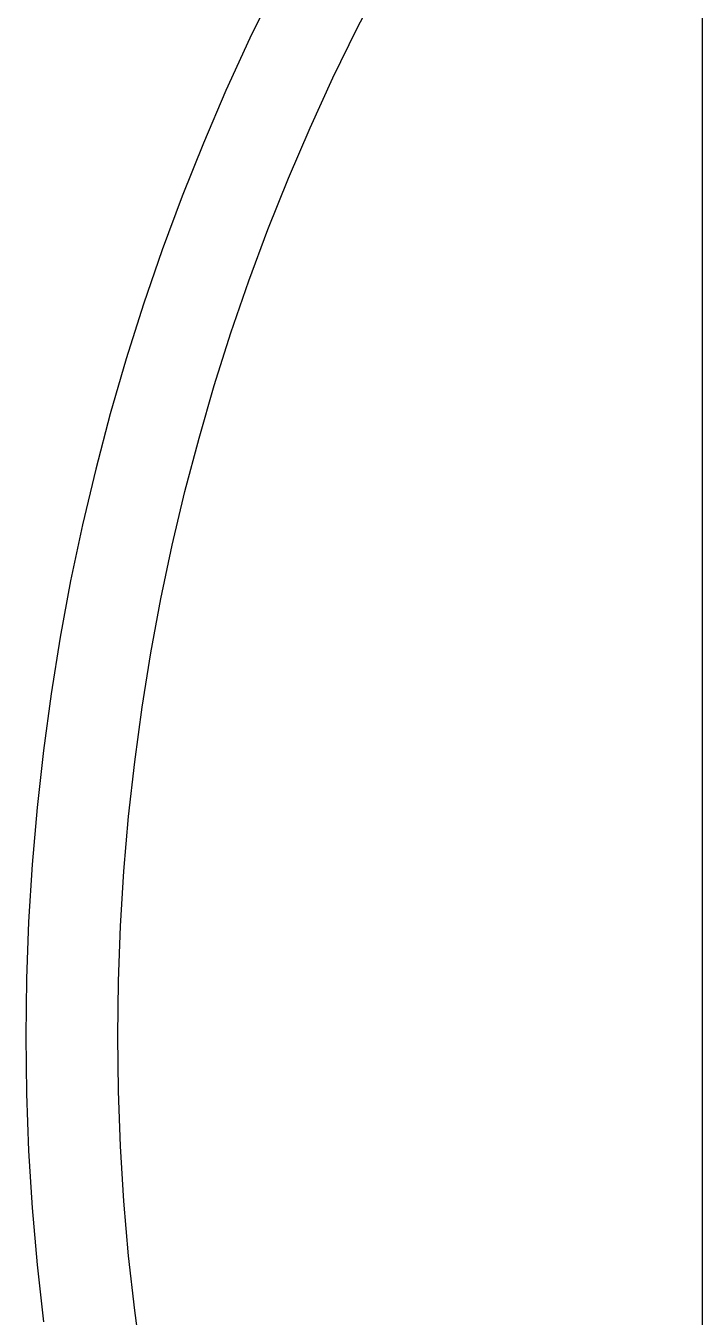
# Model space of a CAD drawing. Extents: x -16 to 86, y -16 to 86.
# Drawn here: x -15.7 to -1, y 28.9 to 56.95 of the extents above; entities that cross this region are included whole.
import ezdxf

# ---------------------------------------------------------------- set-up
doc = ezdxf.new("R2010")
doc.units = 0

msp = doc.modelspace()

# ---------------------------------------------------------------- linework, layer by layer
for p, q in [((-1, 67.7957), (-1, 2.2043)), ((-10.2865, 57.7953), (-10.8322, 56.677)), ((-8.50002, 56.8961), (-7.94955, 57.957)), ((-10.8322, 56.677), (-11.3504, 55.5457)), ((-9.02428, 55.8219), (-8.50002, 56.8961)), ((-9.522, 54.7352), (-9.02428, 55.8219)), ((-11.3504, 55.5457), (-11.8407, 54.402)), ((-9.99292, 53.6367), (-9.522, 54.7352)), ((-11.8407, 54.402), (-12.3027, 53.2467)), ((-10.4367, 52.5269), (-9.99292, 53.6367)), ((-12.3027, 53.2467), (-12.7363, 52.0803)), ((-10.8532, 51.4065), (-10.4367, 52.5269)), ((-12.7363, 52.0803), (-13.1411, 50.9037)), ((-11.242, 50.2763), (-10.8532, 51.4065)), ((-13.1411, 50.9037), (-13.5169, 49.7174)), ((-11.603, 49.1369), (-11.242, 50.2763)), ((-13.5169, 49.7174), (-13.8634, 48.5223)), ((-11.9359, 47.9889), (-11.603, 49.1369)), ((-13.8634, 48.5223), (-14.1806, 47.3191)), ((-12.2405, 46.8331), (-11.9359, 47.9889)), ((-14.1806, 47.3191), (-14.4681, 46.1084)), ((-12.5167, 45.6702), (-12.2405, 46.8331)), ((-14.4681, 46.1084), (-14.7258, 44.8911)), ((-12.7642, 44.5009), (-12.5167, 45.6702)), ((-14.7258, 44.8911), (-14.9536, 43.6678)), ((-12.983, 43.3258), (-12.7642, 44.5009)), ((-14.9536, 43.6678), (-15.1512, 42.4392)), ((-13.1729, 42.1458), (-12.983, 43.3258)), ((-15.1512, 42.4392), (-15.3187, 41.2062)), ((-13.3337, 40.9614), (-13.1729, 42.1458)), ((-15.3187, 41.2062), (-15.4559, 39.9695)), ((-13.4655, 39.7734), (-13.3337, 40.9614)), ((-15.4559, 39.9695), (-15.5626, 38.7297)), ((-13.568, 38.5826), (-13.4655, 39.7734)), ((-15.5626, 38.7297), (-15.6389, 37.4877)), ((-13.6413, 37.3896), (-13.568, 38.5826)), ((-15.6389, 37.4877), (-15.6847, 36.2442)), ((-13.6853, 36.1951), (-13.6413, 37.3896)), ((-15.6847, 36.2442), (-15.7, 35)), ((-13.7, 35), (-13.6853, 36.1951)), ((-15.7, 35), (-15.6847, 33.7558)), ((-13.6853, 33.8048), (-13.7, 35)), ((-15.6847, 33.7558), (-15.6389, 32.5123)), ((-13.6413, 32.6104), (-13.6853, 33.8048)), ((-13.568, 31.4174), (-13.6413, 32.6104)), ((-15.6389, 32.5123), (-15.5626, 31.2703)), ((-13.4655, 30.2266), (-13.568, 31.4174)), ((-15.5626, 31.2703), (-15.4559, 30.0305)), ((-15.4559, 30.0305), (-15.3187, 28.7938)), ((-13.3337, 29.0386), (-13.4655, 30.2266)), ((-13.1729, 27.8542), (-13.3337, 29.0386))]:
    msp.add_line(p, q)

doc.saveas('drawing.dxf')
